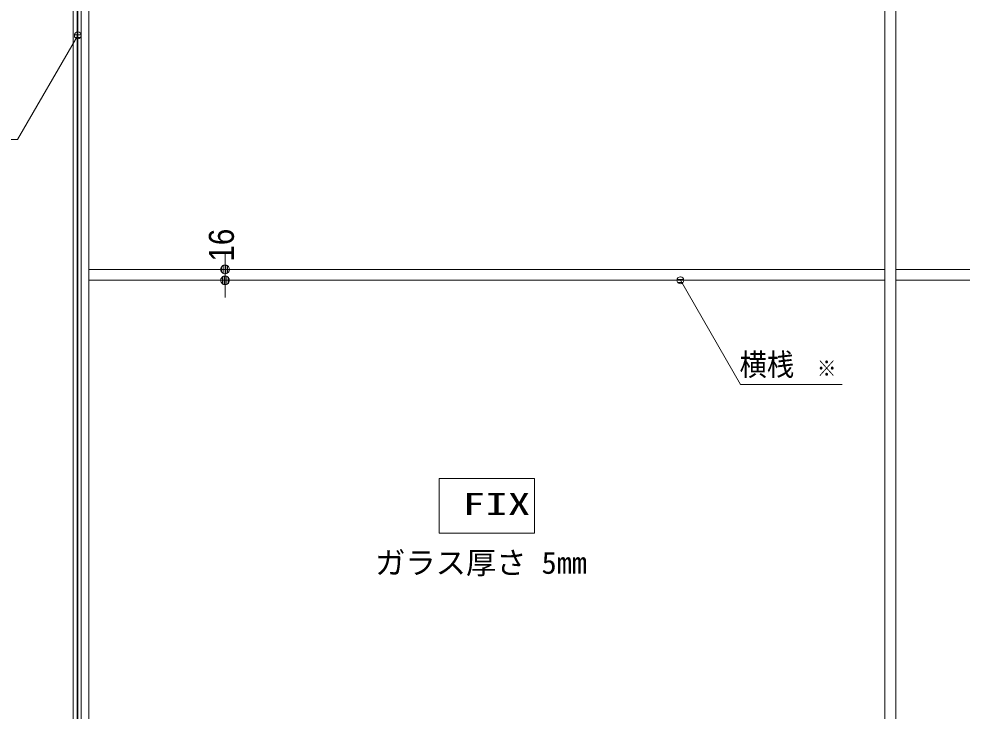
# Model space of a CAD drawing. Units: millimetres, scale not verified. Extents: x -6062 to 6062, y -3045 to 3045.
# Drawn here: x -4874 to -3490, y -1008 to 8 of the extents above; entities that cross this region are included whole.
import ezdxf
from ezdxf.enums import TextEntityAlignment as Align

# ---------------------------------------------------------------- set-up
doc = ezdxf.new("R2010")
doc.units = ezdxf.units.MM
doc.header["$LTSCALE"] = 20
for name, color, linetype, lineweight in [('0-1_0', 7, 'Continuous', 9), ('0-2_2寸法-2', 7, 'Continuous', 9), ('0-3_2寸法-3', 7, 'Continuous', 9), ('0-5_3一般', 7, 'Continuous', 9)]:
    doc.layers.add(name, color=color, linetype=linetype, lineweight=lineweight)
doc.styles.add('ＭＳ ゴシック', font='')
doc.styles.add('ＭＳ Ｐゴシック', font='')
doc.styles.get('ＭＳ ゴシック').set_extended_font_data('MS Gothic')
doc.styles.get('ＭＳ Ｐゴシック').set_extended_font_data('MS PGothic')

# ---------------------------------------------------------------- blocks, each defined once
blk = doc.blocks.new('グループ-6')
at = {"layer": '0-5_3一般'}
blk.add_line((-60000, 9000), (-60000, -38000), dxfattribs=at)
blk = doc.blocks.new('グループ-7')
at = {"layer": '0-5_3一般'}
for p, q in [((-60000, -38000), (-60000, 8840)), ((-59680, -38000), (-59680, 8840)), ((-36320, 8840), (-36320, -38000)), ((-36000, 8840), (-36000, -38000)), ((-36320, -37740), (-36320, 8100)), ((-36000, -37740), (-36000, 8100)), ((-36320, -7200), (-59680, -7200)), ((-12640, -7200), (-36000, -7200)), ((-36320, -7520), (-59680, -7520)), ((-12640, -7520), (-36000, -7520))]:
    blk.add_line(p, q, dxfattribs=at)
blk = doc.blocks.new('グループ-8')
at = {"layer": '0-5_3一般'}
for name in ['グループ-6', 'グループ-7']:
    blk.add_blockref(name, (0, 0), dxfattribs=at)
blk = doc.blocks.new('_Dot')
at = {"layer": '0-1_0'}
for p, q in [((-10, 0), (-20, 0)), ((9.78, 2), (-9.78, 2)), ((7.99, 6), (-7.99, 6)), ((9.16, -3.98), (-9.16, -3.98)), ((6, -7.98), (-6, -7.98))]:
    blk.add_line(p, q, dxfattribs=at)
for points in [[(10, 0), (9.92, 1.25), (9.69, 2.49), (9.3, 3.68), (8.76, 4.82), (8.09, 5.88), (7.29, 6.85), (6.37, 7.71), (5.36, 8.44), (4.26, 9.05), (3.09, 9.51), (1.87, 9.82), (0.63, 9.98), (-0.63, 9.98), (-1.87, 9.82), (-3.09, 9.51), (-4.26, 9.05), (-5.36, 8.44), (-6.37, 7.71), (-7.29, 6.85), (-8.09, 5.88), (-8.76, 4.82), (-9.3, 3.68), (-9.69, 2.49), (-9.92, 1.25), (-10, 0), (0, 0)], [(-10, 0), (-9.92, -1.25), (-9.69, -2.49), (-9.3, -3.68), (-8.76, -4.82), (-8.09, -5.88), (-7.29, -6.85), (-6.37, -7.71), (-5.36, -8.44), (-4.26, -9.05), (-3.09, -9.51), (-1.87, -9.82), (-0.63, -9.98), (0.63, -9.98), (1.87, -9.82), (3.09, -9.51), (4.26, -9.05), (5.36, -8.44), (6.37, -7.71), (7.29, -6.85), (8.09, -5.88), (8.76, -4.82), (9.3, -3.68), (9.69, -2.49), (9.92, -1.25), (10, 0), (0, 0)]]:
    blk.add_lwpolyline(points, close=True, dxfattribs=at)
blk = doc.blocks.new('グループ-26')
at = {"layer": '0-5_3一般'}
blk.add_line((-60020, -38000), (-60020, 9000), dxfattribs=at)
blk.add_lwpolyline([(-60140, 9000), (-59900, 9000), (-59900, -38000), (-60140, -38000)], close=True, dxfattribs=at)

msp = doc.modelspace()

# ---------------------------------------------------------------- linework, layer by layer
at = {"layer": '0-2_2寸法-2'}
for p, q in [((-4571.5, -347.29), (-4571.5, -334.58)), ((-4571.5, -360), (-4571.5, -376)), ((-4551.5, -360), (-4551.3, -360)), ((-4551.5, -376), (-4551.3, -376)), ((-4571.5, -388.71), (-4571.5, -401.42))]:
    msp.add_line(p, q, dxfattribs=at)
at = {"layer": '0-3_2寸法-3'}
for p, q in [((-4787.33, -11.62), (-4787.67, -11.62)), ((-4787.33, -11.62), (-4787.67, -11.62)), ((-4782.61, -15.62), (-4792.39, -15.62)), ((-4783.5, -19.62), (-4791.5, -19.62)), ((-3903.33, -371.01), (-3903.67, -371.01)), ((-3903.33, -371.01), (-3903.67, -371.01)), ((-3898.61, -375.01), (-3908.39, -375.01)), ((-3899.5, -379.01), (-3907.5, -379.01))]:
    msp.add_line(p, q, dxfattribs=at)
for points in [[(-5069.82, -169.45), (-4875.74, -169.45), (-4787.5, -16.61)], [(-3666.16, -528.84), (-3815.26, -528.84), (-3903.5, -376)]]:
    msp.add_lwpolyline(points, dxfattribs=at)
msp.add_lwpolyline([(-4117.5, -747), (-4257.5, -747), (-4257.5, -667), (-4117.5, -667)], close=True, dxfattribs=at)
for centre in [(-4787.5, -16.61), (-4787.5, -16.61), (-3903.5, -376), (-3903.5, -376)]:
    msp.add_circle(centre, 5.01, dxfattribs=at)

# ---------------------------------------------------------------- block references
at = {"layer": '0-2_2寸法-2', "xscale": 0.6356201, "yscale": 0.6356201}
for p, rotation in [((-4571.5, -360), 270), ((-4571.5, -376), 90)]:
    msp.add_blockref('_Dot', p, dxfattribs=dict(at, rotation=rotation))
at = {"layer": '0-5_3一般', "xscale": 0.05, "yscale": 0.05}
for name in ['グループ-8', 'グループ-26']:
    msp.add_blockref(name, (-1787.5, 0), dxfattribs=at)

# ---------------------------------------------------------------- texts
at = {"layer": '0-2_2寸法-2', "style": 'ＭＳ Ｐゴシック', "width": 0.9}
msp.add_text('16', height=36.66, rotation=90, dxfattribs=at).set_placement((-4547.53, -348.33), align=Align.BOTTOM_LEFT)
at = {"layer": '0-3_2寸法-3', "style": 'ＭＳ ゴシック'}
for s, height, width, p in [('横桟', 32.55, 0.9, (-3816.61, -525.66)), ('※', 23.31, 0.9, (-3703.26, -523.88)), ('FIX', 32.55, 1.5, (-4223.25, -730.17))]:
    msp.add_text(s, height=height, dxfattribs=dict(at, width=width)).set_placement(p, align=Align.BOTTOM_LEFT)
msp.add_text('ガラス厚さ 5mm', height=32.55, dxfattribs=at).set_placement((-4351.29, -816.45), align=Align.BOTTOM_LEFT)

doc.saveas('drawing.dxf')
